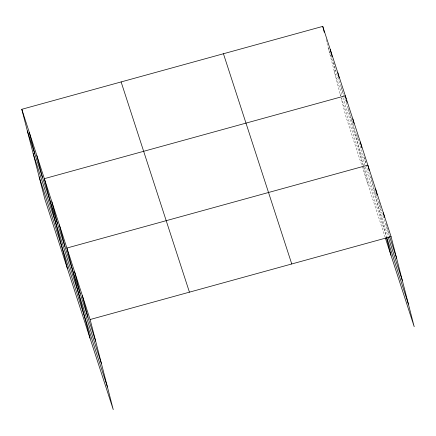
<?xml version="1.0" encoding="UTF-8"?>
<svg xmlns="http://www.w3.org/2000/svg" width="436" height="436" viewBox="0 0 436 436"><rect width="100%" height="100%" fill="white"/><g stroke="black" fill="none" stroke-linecap="round" stroke-linejoin="round"><path stroke-width="0.33" stroke-dasharray="2.18 1.64" d="M328.308 48.025L365.88 163.647L363.858 155.777M366.3 164.933L389.299 235.713M334.107 70.616L342.669 96.956M342.876 97.593L365.21 166.329M365.417 166.972L387.986 236.41M340.085 93.893L341.126 97.103M341.339 97.746L386.427 236.503M385.13 237.244L345.884 116.483L341.246 98.411M386.187 223.93L388.879 234.421M378.949 202.075L381.14 210.599M370.873 176.934L386.165 236.514M356.681 133.966L358.365 140.523M348.495 108.221L368.431 185.856M341.317 86.404L343.339 94.274M333.633 62.626L335.824 71.15M326.117 39.502L340.581 95.827"/><path stroke-width="0.65" d="M21.8 109.294L90.116 319.517L113.246 409.611L44.935 199.388L21.8 109.294L322.754 26.389L391.065 236.612L414.2 326.706L385.337 237.887M90.116 319.517L391.065 236.612M389.506 236.356L396.624 258.248M388.193 237.053L402.423 280.839M386.639 237.146L408.401 304.115M223.439 53.748L291.755 263.971M121.115 81.935L189.431 292.158M27.354 130.931L95.669 341.154M33.158 153.521L101.468 363.744M39.131 176.798L107.447 387.021M383.326 212.784L384.503 217.373M375.581 188.962L377.096 194.859M369.188 170.378L367.842 165.135L66.888 248.04L90.023 338.134M386.498 237.805L390.972 255.234M360.327 142.011L361.842 147.913M352.811 118.886L353.988 123.475M346.14 99.037L345.296 95.762L44.341 178.667L67.476 268.761M346.473 100.351L346.98 102.318M337.78 72.638L339.126 77.881M330.265 49.513L332.118 56.724M322.754 26.389L324.27 32.291M82.371 295.69L87.925 317.326M74.632 271.862L80.186 293.504M59.372 224.916L64.926 246.553M51.857 201.792L57.416 223.428M36.831 155.543L42.385 177.18M29.316 132.419L34.869 154.055"/></g></svg>
